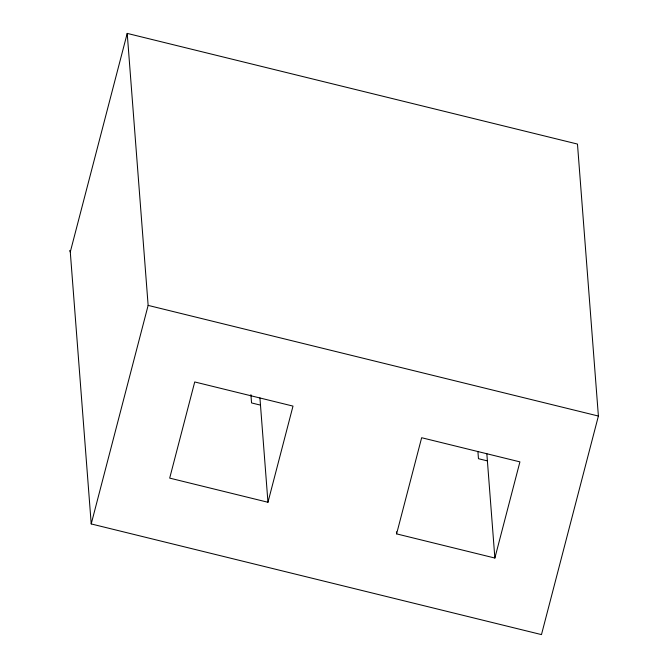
<?xml version="1.0" encoding="UTF-8"?>
<svg xmlns="http://www.w3.org/2000/svg" width="668" height="668" viewBox="0 0 668 668"><rect width="100%" height="100%" fill="white"/><g stroke="black" fill="none" stroke-linecap="round" stroke-linejoin="round"><path stroke-width="1" d="M70.282 251.953L127.212 33.4L577.469 144.063L598.394 416.047L541.472 634.6L91.215 523.937L70.282 251.953L69.606 250.584M91.215 523.937L148.137 305.393L127.212 33.4M267.96 502.269L293.001 406.102L194.73 381.954L169.689 478.113L267.96 502.269L259.927 397.894M396.6 533.882L421.65 437.724L519.921 461.872L494.871 558.039L396.6 533.882L396.441 531.82M148.137 305.393L598.394 416.047M260.487 405.125L251.552 402.929L250.909 394.646M487.398 460.895L478.463 458.699L477.904 451.451M486.838 453.664L494.871 558.039"/></g></svg>
